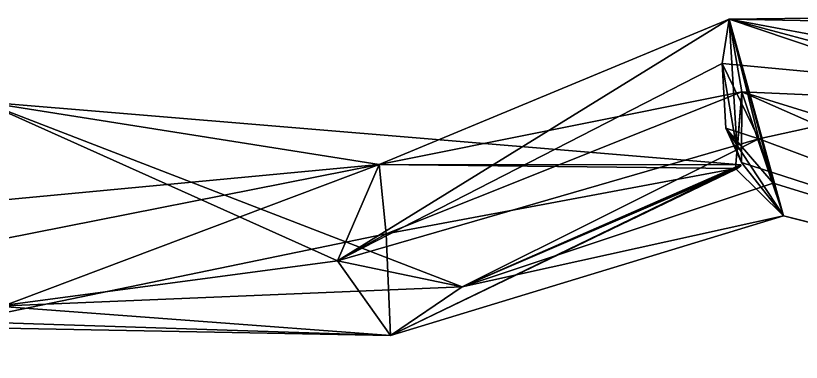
# Model space of a CAD drawing. Extents: x -14400 to 182464, y -26736 to 173792.
# Drawn here: x 25617 to 56144, y 19936 to 33392 of the extents above; entities that cross this region are included whole.
import ezdxf

# ---------------------------------------------------------------- set-up
doc = ezdxf.new("R2010")
doc.units = 0

msp = doc.modelspace()

# ---------------------------------------------------------------- linework, layer by layer
for points in [[(64128, 33392, 9056), (63312, 31392, 6832), (53344, 33264, 6912)], [(64128, 33392, 9056), (53344, 33264, 6912), (64384, 33056, 12576)], [(53344, 33264, 6912), (39744, 27616, 6528), (38128, 23872, 15072)], [(53344, 33264, 6912), (38128, 23872, 15072), (53072, 31536, 9952)], [(53344, 33264, 6912), (53840, 30432, 5808), (39744, 27616, 6528)], [(53344, 33264, 6912), (53072, 31536, 9952), (54496, 28608, 15936)], [(53344, 33264, 6912), (53648, 28144, 8032), (53072, 31536, 9952)], [(53344, 33264, 6912), (53072, 31536, 9952), (63424, 30560, 16768)], [(53344, 33264, 6912), (54496, 28608, 15936), (55056, 26896, 13264)], [(53344, 33264, 6912), (55056, 26896, 13264), (55456, 25616, 9792)], [(53344, 33264, 6912), (55456, 25616, 9792), (53840, 30432, 5808)], [(64384, 33056, 12576), (53344, 33264, 6912), (63424, 30560, 16768)], [(63312, 31392, 6832), (62912, 30032, 5776), (53344, 33264, 6912)], [(53344, 33264, 6912), (62912, 30032, 5776), (53840, 30432, 5808)], [(53344, 33264, 6912), (53840, 30432, 5808), (53648, 28144, 8032)], [(54496, 28608, 15936), (53072, 31536, 9952), (38128, 23872, 15072)], [(63424, 30560, 16768), (53072, 31536, 9952), (54496, 28608, 15936)], [(54496, 28608, 15936), (53072, 31536, 9952), (53216, 29024, 11504)], [(53072, 31536, 9952), (53648, 28144, 8032), (53216, 29024, 11504)], [(77712, 19936, 7280), (63424, 30560, 16768), (54496, 28608, 15936)], [(53840, 30432, 5808), (40016, 24928, 6272), (39744, 27616, 6528)], [(53840, 30432, 5808), (53584, 27456, 7904), (40016, 24928, 6272)], [(55456, 25616, 9792), (53584, 27456, 7904), (53840, 30432, 5808)], [(53824, 27696, 7904), (53648, 28144, 8032), (53840, 30432, 5808)], [(77168, 20160, 7232), (53824, 27696, 7904), (53840, 30432, 5808)], [(77168, 20160, 7232), (53840, 30432, 5808), (61712, 28000, 6000)], [(62912, 30032, 5776), (61712, 28000, 6000), (53840, 30432, 5808)], [(24336, 30048, 12896), (39744, 27616, 6528), (23936, 26128, 8256)], [(24336, 30048, 12896), (42960, 22864, 15120), (53792, 27600, 8032)], [(24336, 30048, 12896), (53792, 27600, 8032), (39744, 27616, 6528)], [(24336, 30048, 12896), (24912, 22112, 14080), (38128, 23872, 15072)], [(24336, 30048, 12896), (38128, 23872, 15072), (42960, 22864, 15120)], [(54496, 28608, 15936), (53216, 29024, 11504), (55056, 26896, 13264)], [(55056, 26896, 13264), (53216, 29024, 11504), (55456, 25616, 9792)], [(55456, 25616, 9792), (53216, 29024, 11504), (53824, 27696, 7904)], [(53824, 27696, 7904), (53216, 29024, 11504), (53648, 28144, 8032)], [(54496, 28608, 15936), (38128, 23872, 15072), (42960, 22864, 15120)], [(54496, 28608, 15936), (42960, 22864, 15120), (55056, 26896, 13264)], [(77712, 19936, 7280), (54496, 28608, 15936), (55056, 26896, 13264)], [(39744, 27616, 6528), (40016, 24928, 6272), (23520, 21520, 6784)], [(39744, 27616, 6528), (23520, 21520, 6784), (23888, 24480, 7536)], [(39744, 27616, 6528), (23888, 24480, 7536), (23936, 26128, 8256)], [(39744, 27616, 6528), (40016, 24928, 6272), (38128, 23872, 15072)], [(53792, 27600, 8032), (53584, 27456, 7904), (39744, 27616, 6528)], [(39744, 27616, 6528), (53584, 27456, 7904), (40016, 24928, 6272)], [(42960, 22864, 15120), (53792, 27568, 8032), (53792, 27600, 8032)], [(42960, 22864, 15120), (53696, 27488, 7952), (53792, 27568, 8032)], [(42960, 22864, 15120), (53600, 27440, 7984), (53696, 27488, 7952)], [(53792, 27600, 8032), (53696, 27488, 7952), (53584, 27456, 7904)], [(53584, 27456, 7904), (53696, 27488, 7952), (53616, 27440, 7936)], [(53600, 27440, 7984), (53616, 27440, 7936), (53696, 27488, 7952)], [(53792, 27600, 8032), (53792, 27568, 8032), (53696, 27488, 7952)], [(55456, 25616, 9792), (53824, 27696, 7904), (77168, 20160, 7232)], [(53584, 27456, 7904), (40176, 20976, 9280), (40016, 24928, 6272)], [(53584, 27456, 7904), (40176, 20976, 9280), (40016, 24928, 6272)], [(53584, 27456, 7904), (53616, 27440, 7936), (40176, 20976, 9280)], [(55456, 25616, 9792), (40176, 20976, 9280), (53584, 27456, 7904)], [(42960, 22864, 15120), (40176, 20976, 9280), (53616, 27440, 7936)], [(42960, 22864, 15120), (53616, 27440, 7936), (53600, 27440, 7984)], [(55056, 26896, 13264), (42960, 22864, 15120), (55456, 25616, 9792)], [(77712, 19936, 7280), (55056, 26896, 13264), (55456, 25616, 9792)], [(55456, 25616, 9792), (42960, 22864, 15120), (40176, 20976, 9280)], [(77712, 19936, 7280), (55456, 25616, 9792), (77168, 20160, 7232)], [(40016, 24928, 6272), (40176, 20976, 9280), (23520, 21520, 6784)], [(38128, 23872, 15072), (40016, 24928, 6272), (40176, 20976, 9280)], [(42960, 22864, 15120), (38128, 23872, 15072), (24912, 22112, 14080)], [(38128, 23872, 15072), (40176, 20976, 9280), (42960, 22864, 15120)], [(42960, 22864, 15120), (24912, 22112, 14080), (40176, 20976, 9280)], [(23072, 21296, 9472), (40176, 20976, 9280), (24912, 22112, 14080)], [(23072, 21296, 9472), (23520, 21520, 6784), (40176, 20976, 9280)]]:
    msp.add_3dface(points)

doc.saveas('drawing.dxf')
